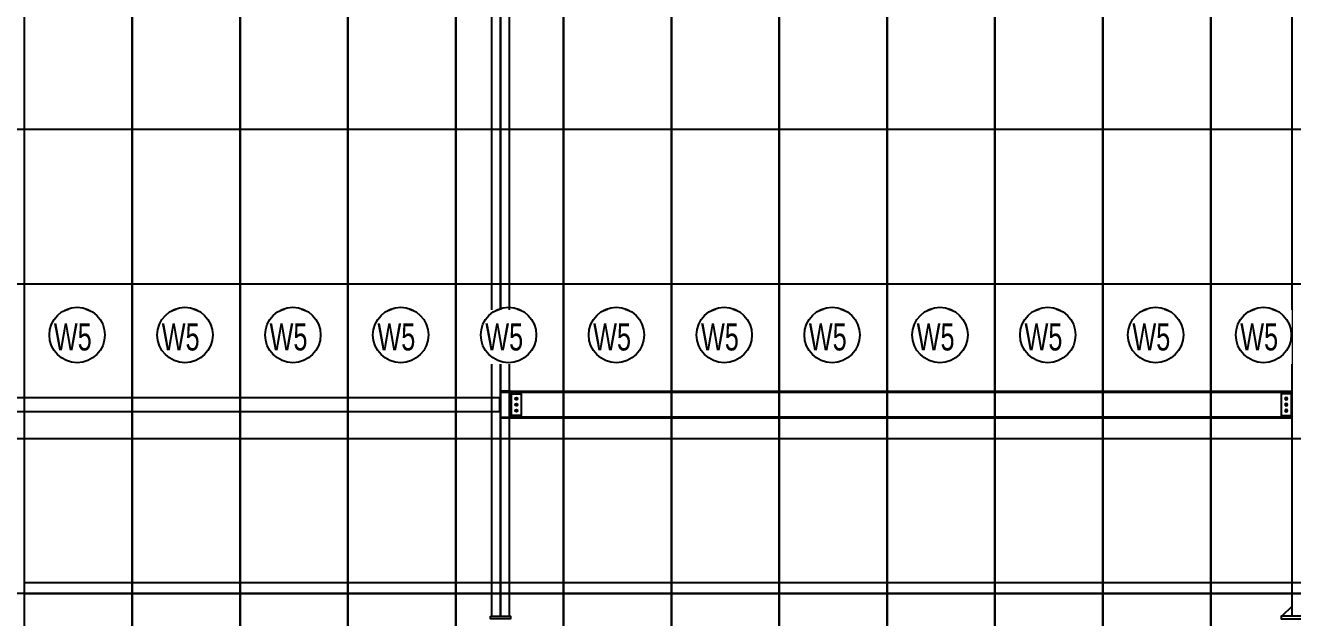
# Model space of a CAD drawing. Header units: inches. Extents: x 315041 to 662841, y -45540 to -35018.
# Drawn here: x 332699.5 to 332817, y -38412.4 to -38357.5 of the extents above; entities that cross this region are included whole.
import ezdxf

# ---------------------------------------------------------------- set-up
doc = ezdxf.new("R2010")
doc.units = ezdxf.units.IN
doc.header["$MEASUREMENT"] = 0
for name, color, linetype in [('2', 2, 'Continuous'), ('6', 6, 'Continuous'), ('7', 7, 'Continuous'), ('8', 8, 'Continuous')]:
    doc.layers.add(name, color=color, linetype=linetype)
doc.styles.add('ST1H', font='vnshxh.shx', dxfattribs={"width": 0.7})

# ---------------------------------------------------------------- blocks, each defined once
blk = doc.blocks.new('A$C2C995D6F')
at = {"layer": '7'}
for p, q in [((0.252, 0.126), (0, 0.126)), ((0.126, 0.252), (0.126, 0))]:
    blk.add_line(p, q, dxfattribs=at)
blk.add_circle((0.126, 0.126), 0.0917, dxfattribs=at)

msp = doc.modelspace()

# ---------------------------------------------------------------- linework, layer by layer
at = {"color": 4}
for points in [[(332699.4248, -38410.1749), (332709.4248, -38410.1749), (332709.4248, -38354.1749), (332699.4248, -38354.1749)], [(332709.4248, -38410.1749), (332719.4248, -38410.1749), (332719.4248, -38354.1749), (332709.4248, -38354.1749)], [(332719.4248, -38410.1749), (332729.4248, -38410.1749), (332729.4248, -38354.1749), (332719.4248, -38354.1749)], [(332729.4248, -38410.1749), (332739.4248, -38410.1749), (332739.4248, -38354.1749), (332729.4248, -38354.1749)], [(332739.4248, -38410.1749), (332749.4248, -38410.1749), (332749.4248, -38354.1749), (332739.4248, -38354.1749)], [(332749.4248, -38410.1749), (332759.4248, -38410.1749), (332759.4248, -38354.1749), (332749.4248, -38354.1749)], [(332759.4248, -38410.1749), (332769.4248, -38410.1749), (332769.4248, -38354.1749), (332759.4248, -38354.1749)], [(332769.4248, -38410.1749), (332779.4248, -38410.1749), (332779.4248, -38354.1749), (332769.4248, -38354.1749)], [(332779.4248, -38410.1749), (332789.4248, -38410.1749), (332789.4248, -38354.1749), (332779.4248, -38354.1749)], [(332789.4248, -38410.1749), (332799.4248, -38410.1749), (332799.4248, -38354.1749), (332789.4248, -38354.1749)], [(332799.4248, -38410.1749), (332809.4248, -38410.1749), (332809.4248, -38354.1749), (332799.4248, -38354.1749)], [(332809.4248, -38410.1749), (332819.4248, -38410.1749), (332819.4248, -38354.1749), (332809.4248, -38354.1749)], [(332699.4248, -38465.1749), (332709.4248, -38465.1749), (332709.4248, -38409.1749), (332699.4248, -38409.1749)], [(332709.4248, -38465.1749), (332719.4248, -38465.1749), (332719.4248, -38409.1749), (332709.4248, -38409.1749)], [(332719.4248, -38465.1749), (332729.4248, -38465.1749), (332729.4248, -38409.1749), (332719.4248, -38409.1749)], [(332729.4248, -38465.1749), (332739.4248, -38465.1749), (332739.4248, -38409.1749), (332729.4248, -38409.1749)], [(332739.4248, -38465.1749), (332749.4248, -38465.1749), (332749.4248, -38409.1749), (332739.4248, -38409.1749)], [(332749.4248, -38465.1749), (332759.4248, -38465.1749), (332759.4248, -38409.1749), (332749.4248, -38409.1749)], [(332759.4248, -38465.1749), (332769.4248, -38465.1749), (332769.4248, -38409.1749), (332759.4248, -38409.1749)], [(332769.4248, -38465.1749), (332779.4248, -38465.1749), (332779.4248, -38409.1749), (332769.4248, -38409.1749)], [(332779.4248, -38465.1749), (332789.4248, -38465.1749), (332789.4248, -38409.1749), (332779.4248, -38409.1749)], [(332789.4248, -38465.1749), (332799.4248, -38465.1749), (332799.4248, -38409.1749), (332789.4248, -38409.1749)], [(332799.4248, -38465.1749), (332809.4248, -38465.1749), (332809.4248, -38409.1749), (332799.4248, -38409.1749)], [(332809.4248, -38465.1749), (332819.4248, -38465.1749), (332819.4248, -38409.1749), (332809.4248, -38409.1749)]]:
    msp.add_lwpolyline(points, close=True, dxfattribs=at)
at = {"layer": '2', "color": 9}
for p, q in [((332825.7237, -38367.1749), (332661.4248, -38367.1749)), ((332825.7237, -38381.5083), (332661.4248, -38381.5083)), ((332825.7237, -38395.8416), (332661.4248, -38395.8416)), ((332825.7237, -38410.1749), (332661.4248, -38410.1749))]:
    msp.add_line(p, q, dxfattribs=at)
at = {"layer": '6', "color": 9}
msp.add_lwpolyline([(332816.9753, -38391.6758), (332815.9753, -38391.6758), (332815.9753, -38393.6758), (332816.9753, -38393.6758)], close=True, dxfattribs=at)
at = {"layer": '8', "color": 9}
for p, q in [((332816.9753, -38412.2758), (332816.9753, -38333.2564)), ((332816.9753, -38411.3258), (332816.0253, -38412.2758))]:
    msp.add_line(p, q, dxfattribs=at)
for points in [[(332742.7498, -38300.1758), (332742.7498, -38412.2758), (332744.3998, -38412.2758), (332744.3998, -38300.1758)], [(332743.5448, -38300.1758), (332743.5448, -38412.2758), (332743.6048, -38412.2758), (332743.6048, -38300.1758)], [(332744.6048, -38391.5258), (332816.8753, -38391.5258)], [(332816.8753, -38393.8258), (332744.6048, -38393.8258)]]:
    msp.add_lwpolyline(points, dxfattribs=at)
for points in [[(332670.1748, -38393.3108), (332743.5248, -38393.3108), (332743.5248, -38392.0408), (332670.1748, -38392.0408)], [(332743.6048, -38391.5058), (332744.5048, -38391.5058), (332744.5048, -38391.4258), (332743.6048, -38391.4258)], [(332816.8753, -38393.9258), (332744.6048, -38393.9258), (332744.6048, -38391.4258), (332816.8753, -38391.4258)], [(332743.6048, -38393.8458), (332744.5048, -38393.8458), (332744.5048, -38393.9258), (332743.6048, -38393.9258)], [(332742.6448, -38412.2758), (332744.5048, -38412.2758), (332744.5048, -38412.5258), (332742.6448, -38412.5258)], [(332825.9753, -38412.2758), (332815.9753, -38412.2758), (332815.9753, -38412.5258), (332825.9753, -38412.5258)]]:
    msp.add_lwpolyline(points, close=True, dxfattribs=at)
msp.add_lwpolyline([(332743.6048, -38391.5058), (332744.5048, -38391.5058), (332744.5048, -38391.5758, 0.41421356), (332744.6048, -38391.6758), (332745.5048, -38391.6758), (332745.5048, -38393.6758), (332744.6048, -38393.6758, 0.41421356), (332744.5048, -38393.7758), (332744.5048, -38393.8458), (332743.6048, -38393.8458), (332743.6048, -38391.5058)], format="xyb", dxfattribs=at)

# ---------------------------------------------------------------- block references
at = {"layer": '2', "color": 9, "xscale": -1.200000000011642, "yscale": 1.19999999999709, "zscale": 1.2}
for p in [(332816.5764, -38392.2769), (332816.5764, -38392.8269), (332816.5764, -38393.3769)]:
    msp.add_blockref('A$C2C995D6F', p, dxfattribs=at)
at = {"layer": '8', "color": 9, "xscale": 1.200000000011642, "yscale": 1.19999999999709, "zscale": 1.2}
for p in [(332744.9037, -38392.2769), (332744.9037, -38392.8269), (332744.9037, -38393.3769)]:
    msp.add_blockref('A$C2C995D6F', p, dxfattribs=at)

# ---------------------------------------------------------------- next in the draw order: texts
at = {"color": 4, "char_height": 2.5, "attachment_point": 6, "style": 'ST1H', "bg_fill": 2}
for insert in [(332705.6767, -38386.4187), (332715.6767, -38386.4187), (332725.6767, -38386.4187), (332735.6767, -38386.4187), (332745.6767, -38386.4187), (332755.6767, -38386.4187), (332765.6767, -38386.4187), (332775.6767, -38386.4187), (332785.6767, -38386.4187), (332795.6767, -38386.4187), (332805.6767, -38386.4187), (332815.6767, -38386.4187)]:
    msp.add_mtext('\\A1;W5', dxfattribs=dict(at, insert=insert))

# ---------------------------------------------------------------- next in the draw order: linework, layer by layer
at = {"color": 4}
for centre in [(332704.3232, -38386.2146), (332714.3232, -38386.2146), (332724.3232, -38386.2146), (332734.3232, -38386.2146), (332744.3232, -38386.2146), (332754.3232, -38386.2146), (332764.3232, -38386.2146), (332774.3232, -38386.2146), (332784.3232, -38386.2146), (332794.3232, -38386.2146), (332804.3232, -38386.2146), (332814.3232, -38386.2146)]:
    msp.add_circle(centre, 2.571, dxfattribs=at)

doc.saveas('drawing.dxf')
